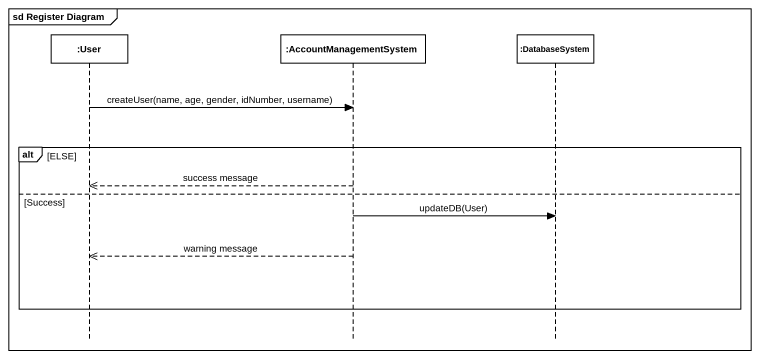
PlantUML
@startuml
mainframe sd Register Diagram
hide footbox
participant ":User" as User
participant ":AccountManagementSystem" as AccountManagementSystem
participant ":DatabaseSystem" as DatabaseSystem

User -> AccountManagementSystem : createUser(name, age, gender, idNumber, username)
alt ELSE
  AccountManagementSystem -->> User : success message
else Success
  AccountManagementSystem -> DatabaseSystem : updateDB(User)
  AccountManagementSystem -->> User : warning message
end
@enduml
